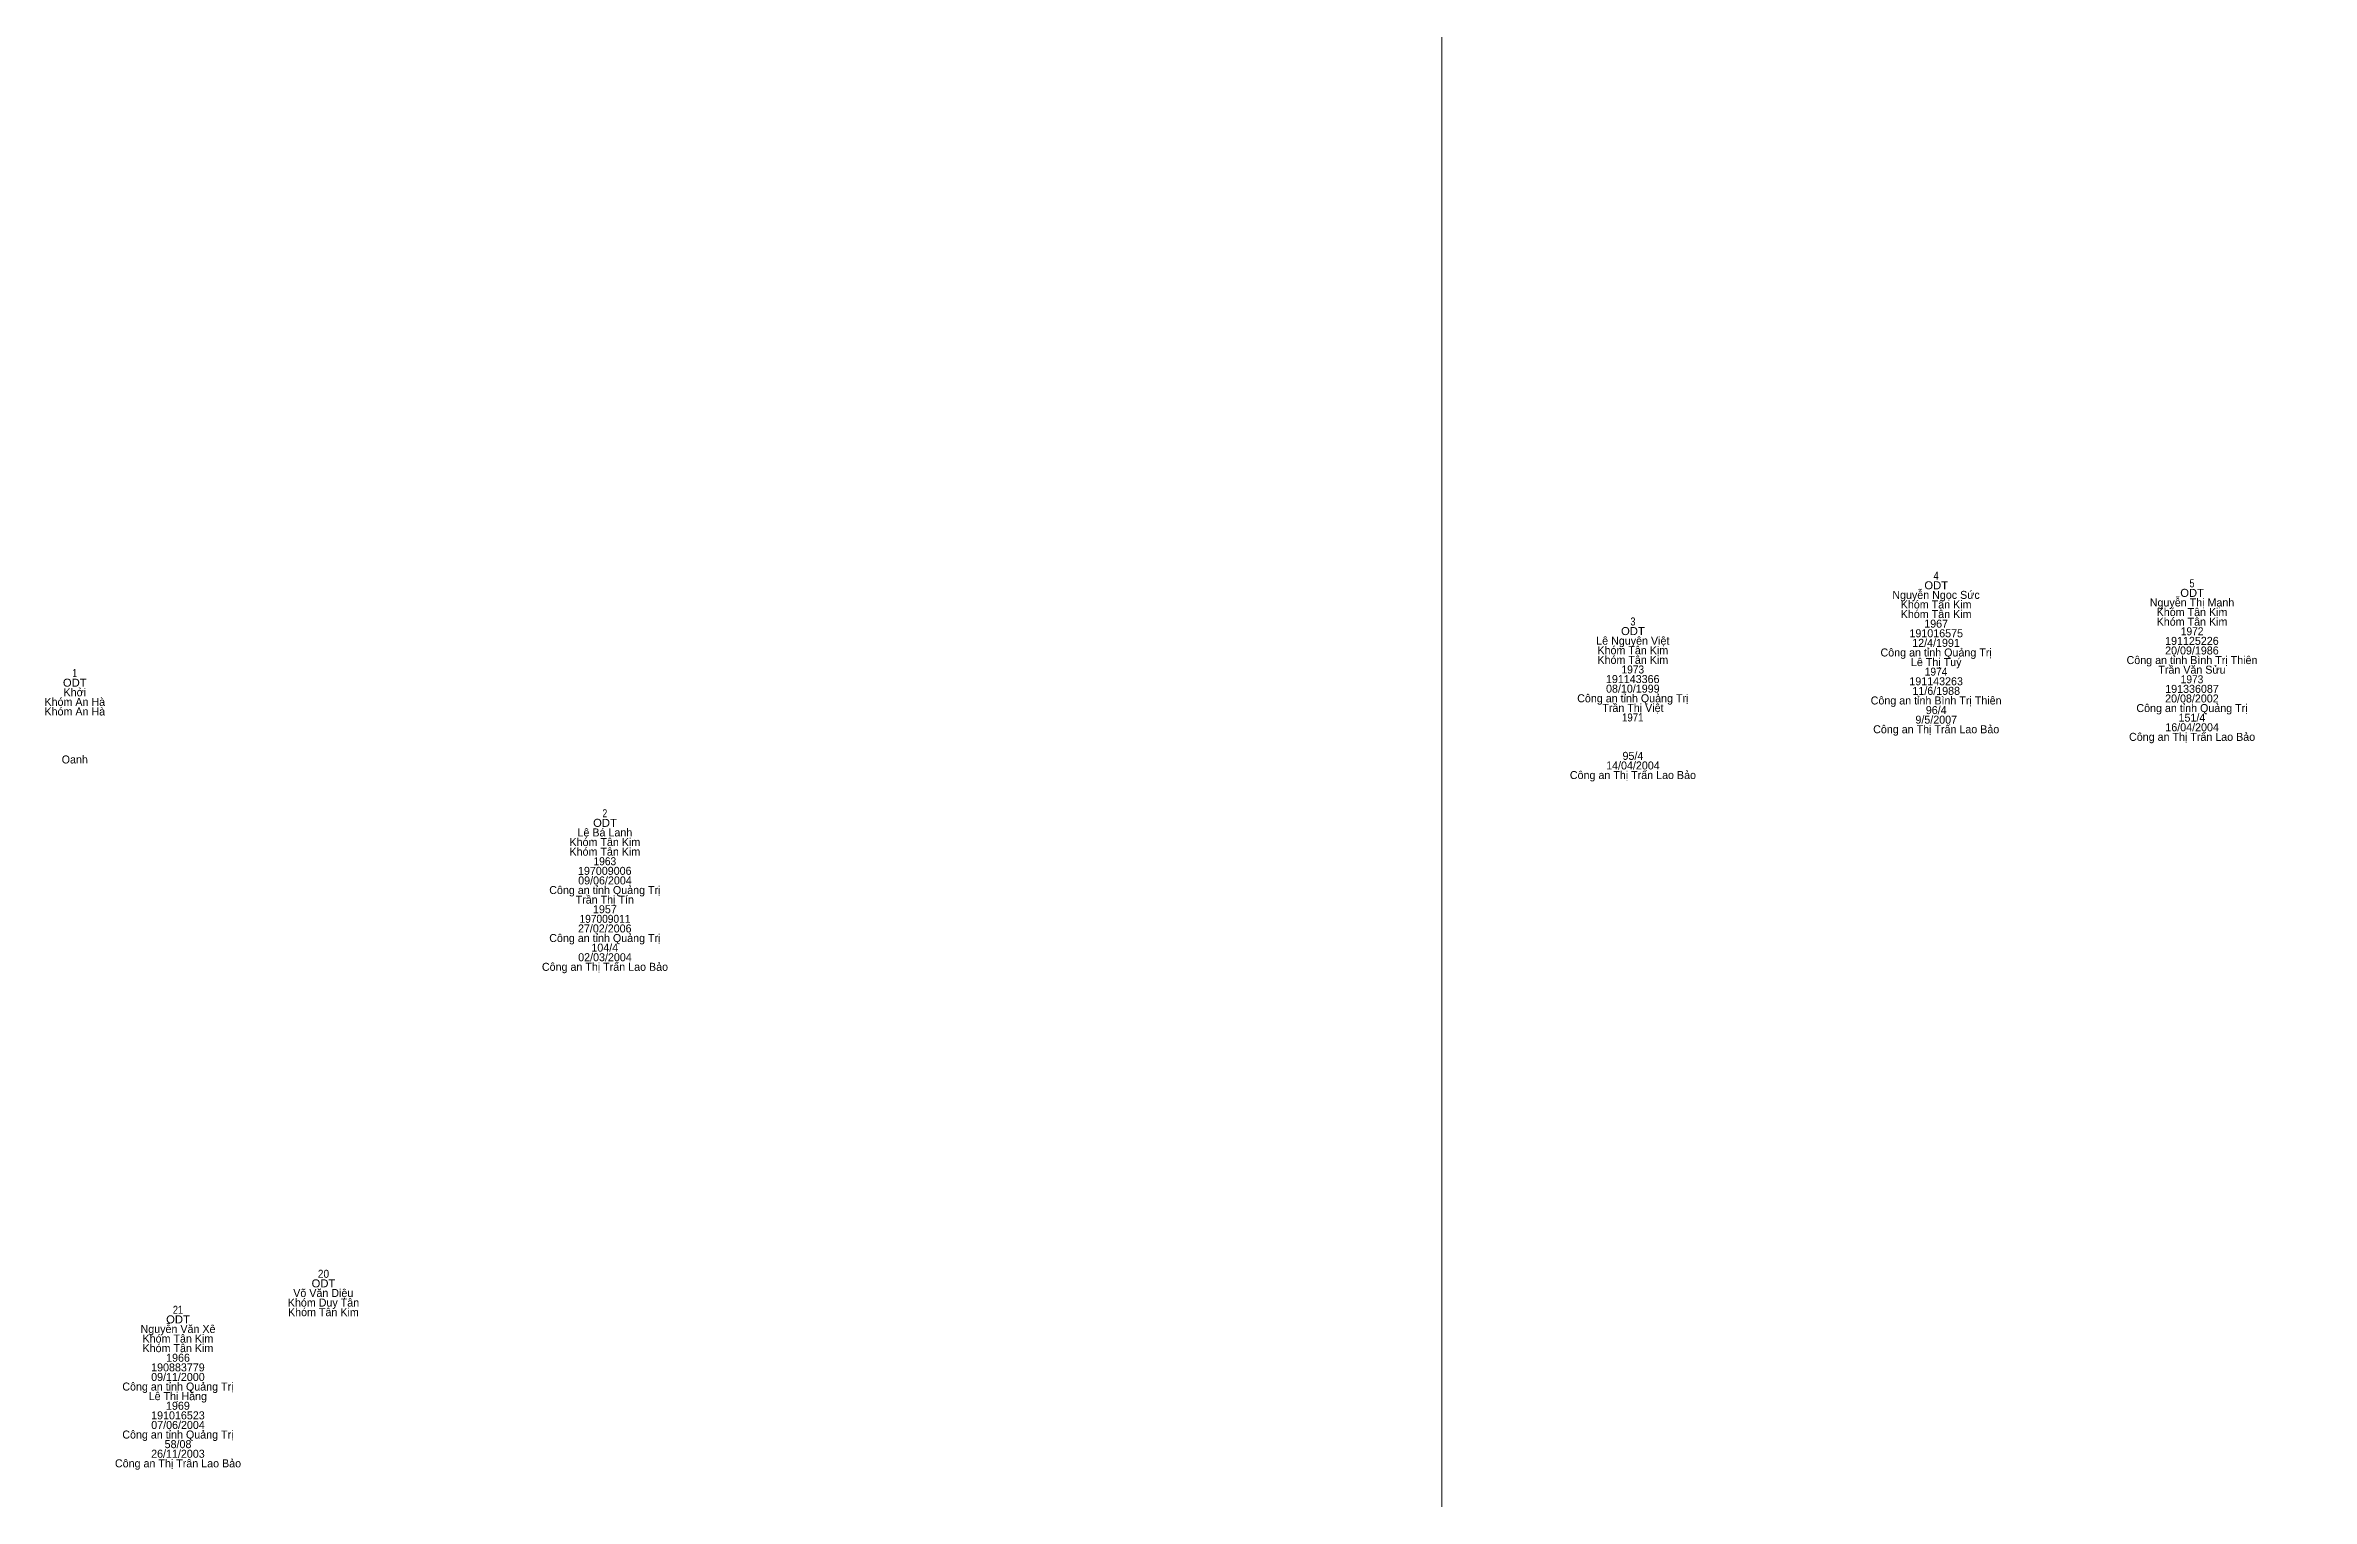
# Model space of a CAD drawing. Header units: metres. Extents: x 536499 to 537083, y 1836589 to 1837168.
# Drawn here: x 536507.5 to 536620.8, y 1836950.5 to 1837023.2 of the extents above; entities that cross this region are included whole.
import ezdxf
from ezdxf.enums import TextEntityAlignment as Align

# ---------------------------------------------------------------- set-up
doc = ezdxf.new("R2010")
doc.units = ezdxf.units.M
doc.header["$LTSCALE"] = 0.16
doc.linetypes.add('DOTTED', pattern=[1.5, 0.3, -1.2])
doc.layers.add('1', color=7, linetype='DOTTED', lineweight=13)
doc.layers.add('5', color=7, linetype='Continuous', lineweight=13)

msp = doc.modelspace()

# ---------------------------------------------------------------- linework, layer by layer
at = {"layer": '5'}
msp.add_lwpolyline([(536577.34, 1837167.88), (536937.34, 1837167.88), (536937.34, 1836600.84), (536577.34, 1836600.84)], close=True, dxfattribs=at)

# ---------------------------------------------------------------- texts
at = {"layer": '1'}
for s, width, p in [('ODT', 1.05, (536602.055, 1836995.97)), ('4', 0.85, (536602.05, 1836996.45)), ('5', 0.85, (536614.84, 1836996.07)), ('ODT', 1.05, (536614.845, 1836995.59)), ('ODT', 1.05, (536586.895, 1836993.68)), ('3', 0.85, (536586.895, 1836994.16)), ('1972', 0.95, (536614.845, 1836993.67)), ('1', 0.75, (536509.01, 1836991.58)), ('1973', 0.95, (536586.89, 1836991.76)), ('1974', 0.95, (536602.045, 1836991.65)), ('ODT', 1.05, (536509.015, 1836991.1)), ('1973', 0.95, (536614.84, 1836991.27)), ('1971', 0.9, (536586.885, 1836989.36)), ('2', 0.8, (536535.51, 1836984.57)), ('ODT', 1.05, (536535.515, 1836984.09)), ('1963', 0.95, (536535.51, 1836982.17)), ('197009011', 0.95, (536535.515, 1836979.29)), ('ODT', 1.05, (536521.445, 1836961.06)), ('20', 0.95, (536521.445, 1836961.54)), ('21', 0.85, (536514.17, 1836959.74)), ('ODT', 1.05, (536514.175, 1836959.26))]:
    msp.add_text(s, height=0.4, dxfattribs=dict(at, width=width)).set_placement(p, align=Align.CENTER)
for s, p in [('Nguyễn Ngọc Sức', (536602.045, 1836995.49)), ('Khóm Tân Kim', (536602.05, 1836995.01)), ('Nguyễn Thị Mạnh', (536614.84, 1836995.11)), ('Khóm Tân Kim', (536602.05, 1836994.53)), ('1967', (536602.05, 1836994.05)), ('Khóm Tân Kim', (536614.84, 1836994.63)), ('Khóm Tân Kim', (536614.84, 1836994.15)), ('Lê Nguyên Việt', (536586.89, 1836993.2)), ('Khóm Tân Kim', (536586.89, 1836992.72)), ('Công an tỉnh Quảng Trị', (536602.05, 1836992.61)), ('191016575', (536602.055, 1836993.57)), ('12/4/1991', (536602.045, 1836993.09)), ('20/09/1986', (536614.835, 1836992.71)), ('191125226', (536614.835, 1836993.19)), ('Khóm Tân Kim', (536586.89, 1836992.24)), ('Lê Thị Tuý', (536602.055, 1836992.13)), ('Công an tỉnh Bình Trị Thiên', (536614.84, 1836992.23)), ('Trần Văn Sửu', (536614.835, 1836991.75)), ('Khởi', (536509.015, 1836990.62)), ('Công an tỉnh Quảng Trị', (536586.89, 1836990.32)), ('08/10/1999', (536586.89, 1836990.8)), ('191143366', (536586.885, 1836991.28)), ('Công an tỉnh Bình Trị Thiên', (536602.05, 1836990.21)), ('191143263', (536602.05, 1836991.17)), ('11/6/1988', (536602.055, 1836990.69)), ('20/08/2002', (536614.835, 1836990.31)), ('191336087', (536614.84, 1836990.79)), ('Khóm An Hà', (536509.015, 1836990.14)), ('Khóm An Hà', (536509.015, 1836989.66)), ('Trần Thị Việt', (536586.895, 1836989.84)), ('9/5/2007', (536602.055, 1836989.25)), ('96/4', (536602.055, 1836989.73)), ('Công an tỉnh Quảng Trị', (536614.84, 1836989.83)), ('151/4', (536614.835, 1836989.35)), ('Công an Thị Trấn Lao Bảo', (536602.055, 1836988.77)), ('Công an Thị Trấn Lao Bảo', (536614.845, 1836988.39)), ('16/04/2004', (536614.845, 1836988.87)), ('Oanh', (536509.015, 1836987.26)), ('14/04/2004', (536586.895, 1836986.96)), ('95/4', (536586.895, 1836987.44)), ('Công an Thị Trấn Lao Bảo', (536586.895, 1836986.48)), ('Lê Bá Lanh', (536535.51, 1836983.61)), ('Khóm Tân Kim', (536535.51, 1836983.13)), ('Khóm Tân Kim', (536535.51, 1836982.65)), ('09/06/2004', (536535.515, 1836981.21)), ('197009006', (536535.505, 1836981.69)), ('Công an tỉnh Quảng Trị', (536535.51, 1836980.73)), ('Trần Thị Tín', (536535.505, 1836980.25)), ('1957', (536535.51, 1836979.77)), ('Công an tỉnh Quảng Trị', (536535.51, 1836978.33)), ('27/02/2006', (536535.505, 1836978.81)), ('104/4', (536535.505, 1836977.85)), ('Công an Thị Trấn Lao Bảo', (536535.515, 1836976.89)), ('02/03/2004', (536535.515, 1836977.37)), ('Khóm Duy Tân', (536521.445, 1836960.1)), ('Khóm Tân Kim', (536521.44, 1836959.62)), ('Võ Văn Diệu', (536521.435, 1836960.58)), ('Nguyễn Văn Xê', (536514.175, 1836958.78)), ('Khóm Tân Kim', (536514.17, 1836958.3)), ('Khóm Tân Kim', (536514.17, 1836957.82)), ('1966', (536514.175, 1836957.34)), ('09/11/2000', (536514.17, 1836956.38)), ('190883779', (536514.17, 1836956.86)), ('Công an tỉnh Quảng Trị', (536514.17, 1836955.9)), ('Lê Thị Hằng', (536514.165, 1836955.42)), ('07/06/2004', (536514.175, 1836953.98)), ('191016523', (536514.17, 1836954.46)), ('1969', (536514.17, 1836954.94)), ('Công an tỉnh Quảng Trị', (536514.17, 1836953.5)), ('58/08', (536514.175, 1836953.02)), ('Công an Thị Trân Lao Bảo', (536514.175, 1836952.06)), ('26/11/2003', (536514.17, 1836952.54))]:
    msp.add_text(s, height=0.4, dxfattribs=at).set_placement(p, align=Align.CENTER)

doc.saveas('drawing.dxf')
